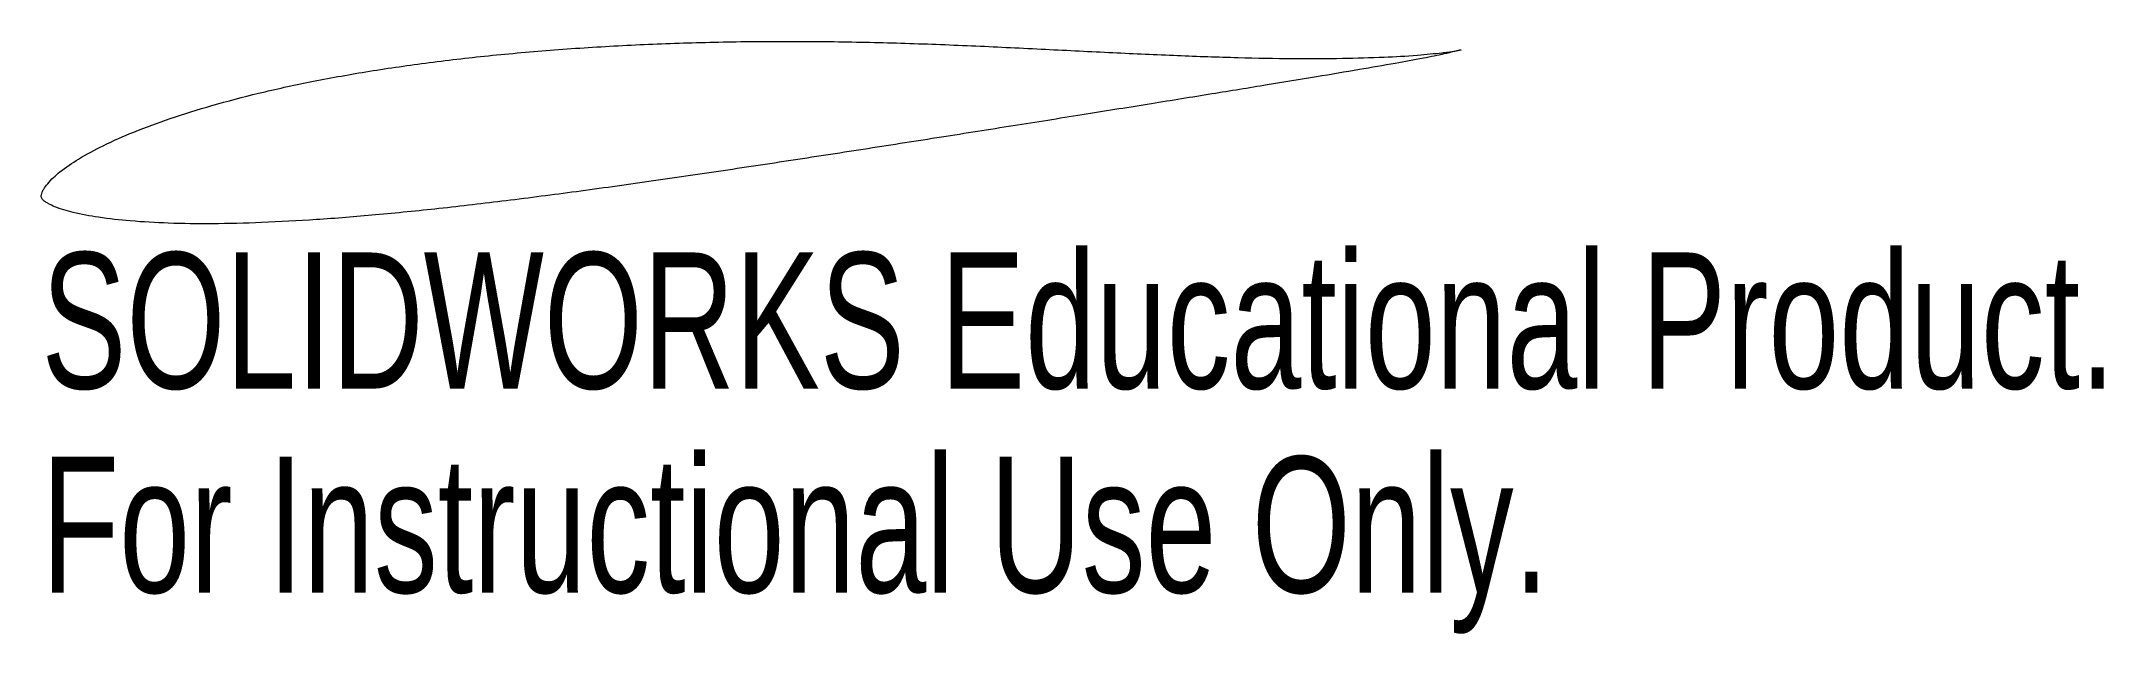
# Model space of a CAD drawing. Header units: millimetres. Extents: x 89.4 to 162.6, y -17.3 to 3.7.
import ezdxf

# ---------------------------------------------------------------- set-up
doc = ezdxf.new("R2010")
doc.units = ezdxf.units.MM
doc.styles.add('SLDTEXTSTYLE0', font='TXT', dxfattribs={"width": 0.7})

msp = doc.modelspace()

# ---------------------------------------------------------------- linework, layer by layer
at = {"color": 7, "linetype": 'Continuous', "lineweight": 15}
msp.add_open_spline([(139.81, 3.401), (139.811, 3.403), (139.442, 3.335), (139.064, 3.292), (138.131, 3.197), (136.987, 3.138), (135.505, 3.093), (133.778, 3.089), (131.822, 3.126), (129.685, 3.201), (127.403, 3.305), (125.016, 3.425), (122.558, 3.547), (120.056, 3.644), (117.533, 3.702), (115.007, 3.711), (112.499, 3.667), (110.029, 3.568), (107.616, 3.414), (105.282, 3.207), (103.049, 2.949), (100.936, 2.64), (98.959, 2.285), (97.136, 1.886), (95.478, 1.451), (93.998, 0.991), (92.708, 0.518), (91.619, 0.04), (90.738, -0.429), (90.072, -0.878), (89.662, -1.249), (89.471, -1.509), (89.402, -1.643), (89.374, -1.728), (89.364, -1.794), (89.368, -1.846), (89.395, -1.892), (89.444, -1.944), (89.522, -2.003), (89.658, -2.084), (89.978, -2.233), (90.571, -2.402), (91.47, -2.566), (92.6, -2.691), (93.948, -2.766), (95.505, -2.784), (97.256, -2.739), (99.19, -2.633), (101.29, -2.464), (103.54, -2.237), (105.919, -1.958), (108.405, -1.635), (110.974, -1.276), (113.597, -0.892), (116.244, -0.492), (118.885, -0.085), (121.487, 0.323), (124.019, 0.722), (126.451, 1.11), (128.751, 1.479), (130.894, 1.826), (132.851, 2.144), (134.6, 2.433), (136.113, 2.686), (137.39, 2.907), (138.365, 3.082), (139.154, 3.242), (139.484, 3.324), (139.809, 3.399), (139.81, 3.401)], degree=3, knots=[0, 0, 0, 0, 0.0016689, 0.0067468, 0.0151872, 0.0267421, 0.0411547, 0.0581287, 0.0772833, 0.0982271, 0.1205801, 0.1439656, 0.1680184, 0.1924511, 0.2170748, 0.2417096, 0.2661817, 0.2903099, 0.3139029, 0.3367666, 0.3587041, 0.3795396, 0.399122, 0.417322, 0.4340371, 0.4491542, 0.462553, 0.4741387, 0.4838478, 0.4916473, 0.4975395, 0.499898, 0.5010055, 0.5019506, 0.5024916, 0.5029562, 0.5034313, 0.5040037, 0.5050353, 0.5062757, 0.5086361, 0.515301, 0.5242127, 0.5352955, 0.5484667, 0.5636381, 0.5807264, 0.5996186, 0.6201796, 0.6422462, 0.6656326, 0.690118, 0.7154521, 0.7413544, 0.7675199, 0.7936336, 0.8193751, 0.8444288, 0.8684878, 0.8912591, 0.9124673, 0.9318505, 0.9491654, 0.964196, 0.9767554, 0.986688, 0.9939095, 0.9984199, 1, 1, 1, 1], dxfattribs=at)

# ---------------------------------------------------------------- texts
at = {"color": 7, "linetype": 'Continuous', "char_height": 4.83362, "attachment_point": 1, "style": 'SLDTEXTSTYLE0'}
for s, insert in [('SOLIDWORKS Educational Product.', (89.373, -3.794)), ('For Instructional Use Only.', (89.373, -11.044))]:
    msp.add_mtext(s, dxfattribs=dict(at, insert=insert))

doc.saveas('drawing.dxf')
